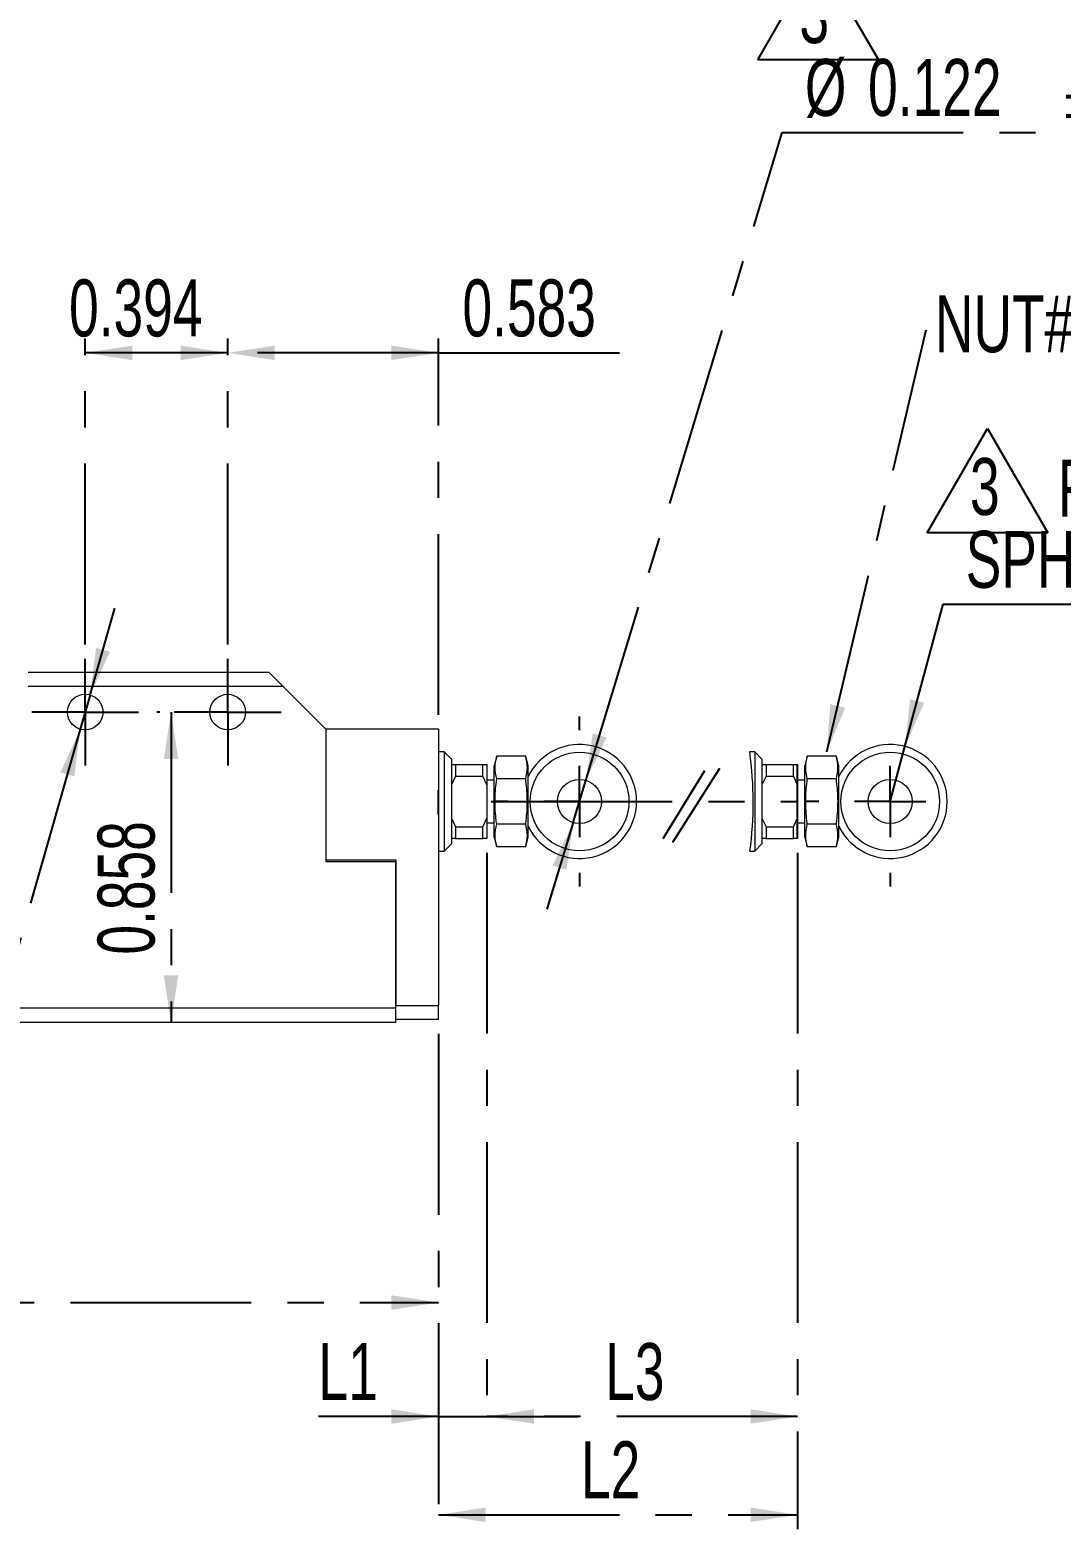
# Model space of a CAD drawing. Header units: inches. Extents: x 0.2 to 16.3, y 0.2 to 11.5.
# Drawn here: x 6.336 to 9.185, y 5.019 to 9.164 of the extents above; entities that cross this region are included whole.
import ezdxf

# ---------------------------------------------------------------- set-up
doc = ezdxf.new("R2010")
doc.units = ezdxf.units.IN
doc.header["$MEASUREMENT"] = 0
doc.linetypes.add('CENTERX2', pattern=[0.8, 0.5, -0.1, 0.1, -0.1])
doc.layers.add('CENTER_LINE', color=7, linetype='CENTERX2')
doc.layers.add('DIMENSION', color=7, linetype='Continuous')
doc.styles.add('SLDTEXTSTYLE0', font='TXT', dxfattribs={"width": 0.7})
doc.dimstyles.new('SLDDIMSTYLE0', dxfattribs={"dimtxt": 0.15748, "dimasz": 0.13, "dimexe": 0, "dimexo": 0.0625, "dimgap": 0.03937, "dimtad": 1, "dimdec": 3, "dimrnd": 1e-09, "dimzin": 12, "dimdsep": 46, "dimtxsty": 'SLDTEXTSTYLE0', "dimsah": 1, "dimcen": 0.09, "dimadec": 0, "dimazin": 3, "dimtfac": 1, "dimtdec": 3, "dimtofl": 0, "dimtmove": 0, "dimatfit": 3, "dimfxl": 1, "dimfrac": 2, "dimtolj": 1, "dimtzin": 12, "dimarcsym": 0})
doc.dimstyles.new('SLDDIMSTYLE11', dxfattribs={"dimtxt": 0.15748, "dimasz": 0.13, "dimexe": 0, "dimexo": 0.0625, "dimgap": 0.03937, "dimtad": 0, "dimtih": 1, "dimtoh": 1, "dimdec": 3, "dimrnd": 1e-09, "dimzin": 12, "dimdsep": 46, "dimtxsty": 'SLDTEXTSTYLE0', "dimsah": 1, "dimcen": 0, "dimadec": 0, "dimazin": 3, "dimtfac": 1, "dimtdec": 3, "dimtofl": 0, "dimtmove": 0, "dimatfit": 3, "dimfxl": 1, "dimfrac": 2, "dimtolj": 1, "dimtzin": 12, "dimarcsym": 0})
doc.dimstyles.new('SLDDIMSTYLE2', dxfattribs={"dimtxt": 0.15748, "dimasz": 0.13, "dimexe": 0, "dimexo": 0.0625, "dimgap": 0.03937, "dimtad": 1, "dimdec": 3, "dimrnd": 1e-09, "dimdsep": 46, "dimtxsty": 'SLDTEXTSTYLE0', "dimsah": 1, "dimcen": 0.09, "dimadec": 0, "dimazin": 2, "dimtfac": 1, "dimtdec": 3, "dimtofl": 0, "dimtmove": 0, "dimatfit": 3, "dimfxl": 1, "dimfrac": 2, "dimtolj": 1, "dimtzin": 12, "dimarcsym": 0})
doc.dimstyles.new('SLDDIMSTYLE5', dxfattribs={"dimtxt": 0.15748, "dimasz": 0.13, "dimexe": 0, "dimexo": 0.0625, "dimgap": 0.03937, "dimtad": 1, "dimdec": 3, "dimrnd": 1e-09, "dimzin": 12, "dimdsep": 46, "dimtxsty": 'SLDTEXTSTYLE0', "dimsah": 1, "dimcen": 0.09, "dimadec": 0, "dimazin": 3, "dimtfac": 1, "dimtdec": 3, "dimtmove": 0, "dimatfit": 0, "dimfxl": 1, "dimfrac": 2, "dimtolj": 1, "dimtzin": 12, "dimarcsym": 0})
doc.dimstyles.new('SLDDIMSTYLE6', dxfattribs={"dimtxt": 0.15748, "dimasz": 0.13, "dimexe": 0, "dimexo": 0.0625, "dimgap": 0.03937, "dimtad": 0, "dimtih": 1, "dimtoh": 1, "dimdec": 3, "dimrnd": 1e-09, "dimzin": 12, "dimdsep": 46, "dimtxsty": 'SLDTEXTSTYLE0', "dimsah": 1, "dimcen": 0, "dimadec": 0, "dimazin": 3, "dimtfac": 1, "dimtdec": 3, "dimtmove": 0, "dimatfit": 3, "dimfxl": 1, "dimfrac": 2, "dimtolj": 1, "dimtzin": 12, "dimarcsym": 0})
doc.dimstyles.new('SLDDIMSTYLE7', dxfattribs={"dimtxt": 0.15748, "dimasz": 0.13, "dimexe": 0, "dimexo": 0.0625, "dimgap": 0.03937, "dimtad": 0, "dimtih": 1, "dimtoh": 1, "dimdec": 3, "dimrnd": 1e-09, "dimdsep": 46, "dimtxsty": 'SLDTEXTSTYLE0', "dimsah": 1, "dimcen": 0, "dimadec": 0, "dimazin": 2, "dimtol": 1, "dimtp": 0.004, "dimtm": 0.004, "dimtfac": 1, "dimtdec": 3, "dimtmove": 0, "dimatfit": 3, "dimfxl": 1, "dimfrac": 2, "dimtolj": 1, "dimarcsym": 0})
doc.dimstyles.new('SLDDIMSTYLE8', dxfattribs={"dimtxt": 0.18, "dimasz": 0.13, "dimexe": 0, "dimexo": 0.0625, "dimgap": 0, "dimtad": 0, "dimtih": 1, "dimtoh": 1, "dimdec": 0, "dimrnd": 1e-09, "dimzin": 0, "dimdsep": 46, "dimtxsty": 'Standard', "dimsah": 1, "dimcen": 0.09, "dimadec": 0, "dimazin": 0, "dimtfac": 0.13, "dimtdec": 0, "dimtofl": 0, "dimtmove": 0, "dimatfit": 3, "dimfxl": 1, "dimfrac": 2, "dimtolj": 1, "dimtzin": 0, "dimarcsym": 0})

# ---------------------------------------------------------------- blocks, each defined once
blk = doc.blocks.new('SW_NOTE_0_1')
at = {"layer": 'CENTER_LINE', "color": 0}
for p, q in [((-0.1185, -0.0039), (0.0482, 0.2848)), ((0.0482, 0.2848), (0.2149, -0.0039)), ((0.2149, -0.0039), (-0.1185, -0.0039))]:
    blk.add_line(p, q, dxfattribs=at)
at = {"layer": 'CENTER_LINE', "color": 0, "insert": (0, 0.203), "char_height": 0.1575, "attachment_point": 1, "style": 'SLDTEXTSTYLE0'}
blk.add_mtext('3', dxfattribs=at)
blk = doc.blocks.new('_D')
at = {"layer": 'CENTER_LINE'}
for p, q in [((8.4576, 6.8888), (8.4576, 5.0191)), ((7.4653, 6.388), (7.4653, 5.0191)), ((7.4653, 5.0584), (8.4576, 5.0584))]:
    blk.add_line(p, q, dxfattribs=at)
for points in [[(7.4653, 5.0584), (7.5953, 5.0384), (7.5953, 5.0784)], [(8.4576, 5.0584), (8.3276, 5.0784), (8.3276, 5.0384)]]:
    blk.add_solid(points, dxfattribs=at)
at = {"layer": 'CENTER_LINE', "insert": (7.8589, 5.2614), "char_height": 0.15748, "attachment_point": 1, "style": 'SLDTEXTSTYLE0'}
blk.add_mtext('L2', dxfattribs=at)
blk = doc.blocks.new('_D_1')
at = {"layer": 'CENTER_LINE'}
for p, q in [((7.5992, 6.8888), (7.5992, 5.2908)), ((8.4576, 6.8888), (8.4576, 5.2908)), ((8.4576, 5.3302), (7.5992, 5.3302))]:
    blk.add_line(p, q, dxfattribs=at)
for points in [[(7.5992, 5.3302), (7.7292, 5.3102), (7.7292, 5.3502)], [(8.4576, 5.3302), (8.3276, 5.3502), (8.3276, 5.3102)]]:
    blk.add_solid(points, dxfattribs=at)
at = {"layer": 'CENTER_LINE', "insert": (7.9258, 5.5332), "char_height": 0.15748, "attachment_point": 1, "style": 'SLDTEXTSTYLE0'}
blk.add_mtext('L3', dxfattribs=at)
blk = doc.blocks.new('_D_9')
at = {"layer": 'CENTER_LINE'}
for p, q in [((6.8827, 7.4648), (6.8827, 8.3104)), ((7.4653, 7.2699), (7.4653, 8.3104)), ((7.4653, 8.271), (6.8827, 8.271)), ((7.4653, 8.271), (8.0144, 8.271))]:
    blk.add_line(p, q, dxfattribs=at)
for points in [[(6.8827, 8.271), (7.0127, 8.251), (7.0127, 8.291)], [(7.4653, 8.271), (7.3353, 8.291), (7.3353, 8.251)]]:
    blk.add_solid(points, dxfattribs=at)
at = {"layer": 'CENTER_LINE', "insert": (7.5314, 8.474), "char_height": 0.15748, "attachment_point": 1, "style": 'SLDTEXTSTYLE0'}
blk.add_mtext('0.583', dxfattribs=at)
blk = doc.blocks.new('_D_10')
at = {"layer": 'CENTER_LINE'}
for p, q in [((6.489, 7.4648), (6.489, 8.3104)), ((6.8827, 7.4648), (6.8827, 8.3104)), ((6.8827, 8.271), (6.489, 8.271))]:
    blk.add_line(p, q, dxfattribs=at)
for points in [[(6.489, 8.271), (6.619, 8.251), (6.619, 8.291)], [(6.8827, 8.271), (6.7527, 8.291), (6.7527, 8.251)]]:
    blk.add_solid(points, dxfattribs=at)
at = {"layer": 'CENTER_LINE', "insert": (6.4443, 8.474), "char_height": 0.15748, "attachment_point": 1, "style": 'SLDTEXTSTYLE0'}
blk.add_mtext('0.394', dxfattribs=at)
blk = doc.blocks.new('_D_11')
at = {"layer": 'CENTER_LINE'}
for p, q in [((6.6956, 7.2778), (6.6868, 7.2778)), ((6.7262, 7.2778), (6.7262, 6.4195))]:
    blk.add_line(p, q, dxfattribs=at)
for points in [[(6.7262, 7.2778), (6.7062, 7.1478), (6.7462, 7.1478)], [(6.7262, 6.4195), (6.7462, 6.5495), (6.7062, 6.5495)]]:
    blk.add_solid(points, dxfattribs=at)
at = {"layer": 'CENTER_LINE', "insert": (6.5232, 6.6072), "char_height": 0.15748, "attachment_point": 1, "rotation": 90, "style": 'SLDTEXTSTYLE0'}
blk.add_mtext('0.858', dxfattribs=at)
blk = doc.blocks.new('_D_13')
at = {"layer": 'CENTER_LINE'}
for p, q in [((4.048, 6.8291), (4.048, 5.6059)), ((7.4653, 6.388), (7.4653, 5.6059)), ((4.048, 5.6453), (7.4653, 5.6453))]:
    blk.add_line(p, q, dxfattribs=at)
for points in [[(4.048, 5.6453), (4.178, 5.6253), (4.178, 5.6653)], [(7.4653, 5.6453), (7.3353, 5.6653), (7.3353, 5.6253)]]:
    blk.add_solid(points, dxfattribs=at)
at = {"layer": 'CENTER_LINE', "insert": (5.5152, 5.8483), "char_height": 0.15748, "attachment_point": 1, "style": 'SLDTEXTSTYLE0'}
blk.add_mtext('3.417', dxfattribs=at)
blk = doc.blocks.new('_D_14')
at = {"layer": 'CENTER_LINE'}
for p, q in [((7.5992, 6.8888), (7.5992, 5.2908)), ((7.4653, 6.388), (7.4653, 5.2908)), ((7.4653, 5.3302), (7.1335, 5.3302)), ((7.4653, 5.3302), (7.5992, 5.3302)), ((7.5992, 5.3302), (7.8492, 5.3302))]:
    blk.add_line(p, q, dxfattribs=at)
for points in [[(7.4653, 5.3302), (7.3353, 5.3502), (7.3353, 5.3102)], [(7.5992, 5.3302), (7.7292, 5.3102), (7.7292, 5.3502)]]:
    blk.add_solid(points, dxfattribs=at)
at = {"layer": 'CENTER_LINE', "insert": (7.1335, 5.5332), "char_height": 0.15748, "attachment_point": 1, "style": 'SLDTEXTSTYLE0'}
blk.add_mtext('L1', dxfattribs=at)
blk = doc.blocks.new('_D_15')
at = {"layer": 'CENTER_LINE'}
for p, q in [((6.5025, 7.3251), (6.5711, 7.5655)), ((6.5025, 7.3251), (6.4754, 7.2305)), ((6.4754, 7.2305), (6.1028, 5.9255)), ((6.1028, 5.9255), (4.5623, 5.9255))]:
    blk.add_line(p, q, dxfattribs=at)
for points in [[(6.5025, 7.3251), (6.5574, 7.4446), (6.5189, 7.4556)], [(6.4754, 7.2305), (6.4205, 7.111), (6.459, 7.1)]]:
    blk.add_solid(points, dxfattribs=at)
at = {"layer": 'CENTER_LINE', "char_height": 0.15748, "attachment_point": 1, "style": 'SLDTEXTSTYLE0'}
for s, insert in [('2- TAP#5  HOLE', (4.5623, 6.312)), ('DEPTH 0.335', (4.727, 6.1285))]:
    blk.add_mtext(s, dxfattribs=dict(at, insert=insert))
blk = doc.blocks.new('_D_17')
at = {"layer": 'CENTER_LINE'}
for p, q in [((7.8728, 7.089), (8.4153, 8.8806)), ((8.4153, 8.8806), (10.1919, 8.8806)), ((7.8374, 6.9722), (7.8728, 7.089)), ((7.8374, 6.9722), (7.765, 6.7329))]:
    blk.add_line(p, q, dxfattribs=at)
for points in [[(7.8728, 7.089), (7.9296, 7.2076), (7.8913, 7.2192)], [(7.8374, 6.9722), (7.7806, 6.8535), (7.8189, 6.8419)]]:
    blk.add_solid(points, dxfattribs=at)
at = {"layer": 'CENTER_LINE', "attachment_point": 1, "style": 'SLDTEXTSTYLE0'}
for s, insert, char_height in [('%%c', (8.4778, 9.0836), 0.15748), ('0.122', (8.6522, 9.0836), 0.15748), ('HOLE', (9.7002, 9.0836), 0.15748), ('±0.004', (9.1961, 9.0305), 0.11024)]:
    blk.add_mtext(s, dxfattribs=dict(at, insert=insert, char_height=char_height))
blk = doc.blocks.new('SW_CENTERMARKSYMBOL_1')
at = {"layer": 'CENTER_LINE', "color": 0}
for p, q in [((0, 0.0984), (0, 0.1476)), ((0, 0), (0, 0.0984)), ((-0.0984, 0), (-0.1476, 0)), ((0, 0), (-0.0984, 0)), ((0, 0), (0, -0.0984)), ((0, 0), (0.0984, 0)), ((0.0984, 0), (0.1476, 0)), ((0, -0.0984), (0, -0.1476))]:
    blk.add_line(p, q, dxfattribs=at)
blk = doc.blocks.new('SW_CENTERMARKSYMBOL_2')
at = {"layer": 'CENTER_LINE', "color": 0}
for p, q in [((0, 0.0984), (0, 0.1476)), ((0, 0), (0, 0.0984)), ((-0.0984, 0), (-0.1476, 0)), ((0, 0), (-0.0984, 0)), ((0, 0), (0, -0.0984)), ((0, 0), (0.0984, 0)), ((0.0984, 0), (0.1476, 0)), ((0, -0.0984), (0, -0.1476))]:
    blk.add_line(p, q, dxfattribs=at)
blk = doc.blocks.new('SW_CENTERMARKSYMBOL_3')
at = {"layer": 'CENTER_LINE', "color": 0}
for p, q in [((0, 0.1969), (0, 0.2348)), ((0, 0), (0, 0.0984)), ((-0.1969, 0), (-0.2348, 0)), ((0, 0), (-0.0984, 0)), ((0, 0), (0, -0.0984)), ((0, 0), (0.0984, 0)), ((0.1969, 0), (0.2348, 0)), ((0, -0.1969), (0, -0.2348))]:
    blk.add_line(p, q, dxfattribs=at)
blk = doc.blocks.new('SW_NOTE_0_8')
at = {"layer": 'CENTER_LINE', "color": 0}
for p, q in [((-0.1152, -0.0007), (0.0514, 0.288)), ((0.0514, 0.288), (0.2181, -0.0007)), ((0.2181, -0.0007), (-0.1152, -0.0007))]:
    blk.add_line(p, q, dxfattribs=at)
at = {"layer": 'CENTER_LINE', "color": 0, "insert": (0, 0.203), "char_height": 0.1575, "attachment_point": 1, "style": 'SLDTEXTSTYLE0'}
blk.add_mtext('3', dxfattribs=at)
blk = doc.blocks.new('_D_32')
at = {"layer": 'CENTER_LINE'}
for p, q in [((8.7543, 7.1827), (8.8597, 7.5759)), ((8.8597, 7.5759), (11.022, 7.5759)), ((8.7135, 7.0306), (8.7543, 7.1827))]:
    blk.add_line(p, q, dxfattribs=at)
blk.add_solid([(8.7543, 7.1827), (8.8073, 7.3031), (8.7686, 7.3134)], dxfattribs=at)
at = {"layer": 'CENTER_LINE', "char_height": 0.15748, "attachment_point": 1, "style": 'SLDTEXTSTYLE0'}
for s, insert in [('ROD END TIP SUS', (9.1771, 7.9757)), ('SPHERE R0.157', (8.9222, 7.7789)), ('%%p', (10.3679, 7.7789)), ('0.004', (10.5371, 7.7789))]:
    blk.add_mtext(s, dxfattribs=dict(at, insert=insert))
blk = doc.blocks.new('SW_NOTE_0_11')
at = {"layer": 'CENTER_LINE', "color": 0, "insert": (0.0238, 0.0956), "char_height": 0.15748, "attachment_point": 1, "style": 'SLDTEXTSTYLE0'}
blk.add_mtext('NUT#5', dxfattribs=at)
blk = doc.blocks.new('SW_CENTERMARKSYMBOL_10')
at = {"layer": 'CENTER_LINE', "color": 0}
for p, q in [((0, 0), (0, 0.0984)), ((-0.1969, 0), (-0.2348, 0)), ((0, 0), (-0.0984, 0)), ((0, 0), (0, -0.0984)), ((0, 0), (0.0984, 0)), ((0, -0.1969), (0, -0.2348))]:
    blk.add_line(p, q, dxfattribs=at)

msp = doc.modelspace()

# ---------------------------------------------------------------- linework, layer by layer
at = {"color": 7, "linetype": 'Continuous', "lineweight": 18}
for p, q in [((6.3315, 7.388), (6.9968, 7.388)), ((6.9968, 7.388), (7.0362, 7.3487)), ((7.0362, 7.3487), (6.3315, 7.3487)), ((7.1543, 7.2306), (7.0362, 7.3487)), ((7.1543, 7.2306), (7.1543, 6.8695)), ((7.4653, 7.2306), (7.1543, 7.2306)), ((7.1543, 7.2306), (7.1543, 6.8644)), ((7.4653, 7.2306), (7.4653, 6.4668)), ((7.4811, 7.1676), (7.4653, 7.1676)), ((7.5008, 7.1479), (7.4811, 7.1676)), ((7.4811, 7.1676), (7.4811, 6.8938)), ((7.5008, 7.1479), (7.5008, 6.9135)), ((7.5008, 7.1329), (7.5126, 7.1329)), ((7.5126, 7.1329), (7.5126, 7.1006)), ((7.5126, 7.1329), (7.5874, 7.1329)), ((7.5874, 7.1006), (7.5874, 7.1329)), ((7.5874, 7.1329), (7.5992, 7.1329)), ((7.5992, 7.1329), (7.5992, 7.0765)), ((7.626, 7.1556), (7.6189, 7.129)), ((7.6189, 7.0306), (7.6189, 7.129)), ((7.7062, 7.1556), (7.626, 7.1556)), ((7.7134, 7.129), (7.7062, 7.1556)), ((7.7134, 7.0306), (7.7134, 7.129)), ((8.3395, 7.1676), (8.3251, 7.1676)), ((8.3592, 7.1479), (8.3395, 7.1676)), ((8.3395, 7.1676), (8.3395, 6.8938)), ((8.3592, 7.1479), (8.3592, 6.9135)), ((8.3592, 7.1329), (8.371, 7.1329)), ((8.371, 7.1329), (8.371, 7.1006)), ((8.371, 7.1329), (8.4458, 7.1329)), ((8.4458, 7.1006), (8.4458, 7.1329)), ((8.4458, 7.1329), (8.4576, 7.1329)), ((8.4576, 7.1329), (8.4576, 7.0765)), ((8.4844, 7.1556), (8.4773, 7.129)), ((8.4773, 7.0306), (8.4773, 7.129)), ((8.5647, 7.1556), (8.4844, 7.1556)), ((8.5718, 7.129), (8.5647, 7.1556)), ((8.5718, 7.0306), (8.5718, 7.129)), ((7.5126, 7.1006), (7.5008, 7.0765)), ((7.5126, 7.1006), (7.5874, 7.1006)), ((7.5992, 7.0765), (7.5874, 7.1006)), ((7.6189, 7.0896), (7.5992, 7.0896)), ((7.7062, 7.0931), (7.626, 7.0931)), ((8.371, 7.1006), (8.3592, 7.0765)), ((8.371, 7.1006), (8.4458, 7.1006)), ((8.4576, 7.0765), (8.4458, 7.1006)), ((8.4773, 7.0896), (8.4576, 7.0896)), ((8.5647, 7.0931), (8.4844, 7.0931)), ((7.5992, 7.0765), (7.5992, 6.9846)), ((8.4576, 7.0765), (8.4576, 6.9846)), ((7.6189, 6.9321), (7.6189, 7.0306)), ((7.7134, 6.9321), (7.7134, 7.0306)), ((8.4773, 6.9321), (8.4773, 7.0306)), ((8.5718, 6.9321), (8.5718, 7.0306)), ((7.5008, 6.9846), (7.5126, 6.9605)), ((7.5874, 6.9605), (7.5992, 6.9846)), ((7.5992, 6.9846), (7.5992, 6.9282)), ((7.5992, 6.9715), (7.6189, 6.9715)), ((7.7062, 6.9681), (7.626, 6.9681)), ((8.3592, 6.9846), (8.371, 6.9605)), ((8.4458, 6.9605), (8.4576, 6.9846)), ((8.4576, 6.9846), (8.4576, 6.9282)), ((8.4576, 6.9715), (8.4773, 6.9715)), ((8.5647, 6.9681), (8.4844, 6.9681)), ((7.5126, 6.9282), (7.5008, 6.9282)), ((7.5126, 6.9605), (7.5874, 6.9605)), ((7.5126, 6.9605), (7.5126, 6.9282)), ((7.5126, 6.9282), (7.5874, 6.9282)), ((7.5874, 6.9282), (7.5874, 6.9605)), ((7.5992, 6.9282), (7.5874, 6.9282)), ((7.6189, 6.9321), (7.626, 6.9055)), ((7.7062, 6.9055), (7.7134, 6.9321)), ((8.371, 6.9282), (8.3592, 6.9282)), ((8.371, 6.9605), (8.4458, 6.9605)), ((8.371, 6.9605), (8.371, 6.9282)), ((8.371, 6.9282), (8.4458, 6.9282)), ((8.4458, 6.9282), (8.4458, 6.9605)), ((8.4576, 6.9282), (8.4458, 6.9282)), ((8.4773, 6.9321), (8.4844, 6.9055)), ((8.5647, 6.9055), (8.5718, 6.9321)), ((7.4653, 6.8936), (7.4811, 6.8936)), ((7.4811, 6.8936), (7.5008, 6.9132)), ((7.4811, 6.8938), (7.4811, 6.8936)), ((7.5008, 6.9135), (7.5008, 6.9132)), ((7.7062, 6.9055), (7.626, 6.9055)), ((8.3256, 6.8936), (8.3395, 6.8936)), ((8.3395, 6.8936), (8.3592, 6.9132)), ((8.3395, 6.8938), (8.3395, 6.8936)), ((8.3592, 6.9135), (8.3592, 6.9132)), ((8.5647, 6.9055), (8.4844, 6.9055)), ((7.1543, 6.8695), (7.3472, 6.8695)), ((7.1543, 6.8644), (7.3472, 6.8644)), ((7.3472, 6.8695), (7.3472, 6.4668)), ((7.3472, 6.4589), (7.3472, 6.8644)), ((7.3472, 6.4668), (7.4653, 6.4668)), ((7.4653, 6.4274), (7.4653, 6.4668)), ((7.3472, 6.4589), (4.6307, 6.4589)), ((7.3472, 6.4195), (7.3472, 6.4589)), ((7.4653, 6.4274), (7.3472, 6.4274)), ((7.3472, 6.4195), (4.6307, 6.4195))]:
    msp.add_line(p, q, dxfattribs=at)
for centre, radius in [((6.489, 7.2778), 0.0492), ((6.8827, 7.2778), 0.0492), ((7.8551, 7.0306), 0.1364), ((8.7135, 7.0306), 0.1364), ((7.8551, 7.0306), 0.061), ((8.7135, 7.0306), 0.061)]:
    msp.add_circle(centre, radius, dxfattribs=at)
for centre, radius, start, end in [((7.8551, 7.0306), 0.1575, 205.8419, 154.1581), ((8.7135, 7.0306), 0.1575, 205.8419, 154.1581), ((7.3522, 7.0286), 0.9828, 352.1018, 8.1286)]:
    msp.add_arc(centre, radius, start, end, dxfattribs=at)
for points, knots in [([(7.626, 7.0931), (7.6238, 7.1034), (7.6193, 7.1242), (7.6237, 7.1451), (7.626, 7.1556)], [0, 0, 0, 0, 0.495216, 1, 1, 1, 1]), ([(7.7062, 7.0931), (7.7085, 7.1034), (7.713, 7.1242), (7.7085, 7.1451), (7.7062, 7.1556)], [0, 0, 0, 0, 0.495216, 1, 1, 1, 1]), ([(8.4844, 7.0931), (8.4822, 7.1034), (8.4777, 7.1242), (8.4822, 7.1451), (8.4844, 7.1556)], [0, 0, 0, 0, 0.495288, 1, 1, 1, 1]), ([(8.5647, 7.0931), (8.5669, 7.1034), (8.5714, 7.1242), (8.5669, 7.1451), (8.5647, 7.1556)], [0, 0, 0, 0, 0.4952882, 1, 1, 1, 1]), ([(7.626, 6.9681), (7.6253, 6.9733), (7.6224, 6.9965), (7.6201, 7.0385), (7.624, 7.0748), (7.626, 7.0931)], [0, 0, 0, 0, 0.126972, 0.560077, 1, 1, 1, 1]), ([(7.7062, 6.9681), (7.7069, 6.9733), (7.7098, 6.9965), (7.7121, 7.0385), (7.7082, 7.0748), (7.7062, 7.0931)], [0, 0, 0, 0, 0.126972, 0.560077, 1, 1, 1, 1]), ([(8.4844, 6.9681), (8.4838, 6.9733), (8.4809, 6.9965), (8.4786, 7.0385), (8.4825, 7.0748), (8.4844, 7.0931)], [0, 0, 0, 0, 0.126971, 0.560077, 1, 1, 1, 1]), ([(8.5647, 6.9681), (8.5653, 6.9733), (8.5683, 6.9965), (8.5706, 7.0385), (8.5667, 7.0748), (8.5647, 7.0931)], [0, 0, 0, 0, 0.126972, 0.560077, 1, 1, 1, 1]), ([(7.626, 6.9055), (7.6238, 6.9159), (7.6193, 6.9367), (7.6237, 6.9575), (7.626, 6.9681)], [0, 0, 0, 0, 0.4952157, 1, 1, 1, 1]), ([(7.7062, 6.9055), (7.7085, 6.9159), (7.713, 6.9367), (7.7085, 6.9575), (7.7062, 6.9681)], [0, 0, 0, 0, 0.495216, 1, 1, 1, 1]), ([(8.4844, 6.9055), (8.4822, 6.9159), (8.4777, 6.9367), (8.4822, 6.9575), (8.4844, 6.9681)], [0, 0, 0, 0, 0.495288, 1, 1, 1, 1]), ([(8.5647, 6.9055), (8.5669, 6.9159), (8.5714, 6.9367), (8.5669, 6.9575), (8.5647, 6.9681)], [0, 0, 0, 0, 0.495288, 1, 1, 1, 1])]:
    msp.add_open_spline(points, degree=3, knots=knots, dxfattribs=at)
at = {"layer": 'CENTER_LINE'}
for p, q in [((8.4576, 6.9282), (8.4576, 7.1329)), ((7.4653, 6.9943), (7.4653, 7.0618)), ((7.611, 7.0306), (8.4576, 7.0306))]:
    msp.add_line(p, q, dxfattribs=at)
at = {"layer": 'DIMENSION'}
for p, q in [((8.2, 7.1155), (8.0854, 6.9275)), ((8.242, 7.1219), (8.1123, 6.9172))]:
    msp.add_line(p, q, dxfattribs=at)

# ---------------------------------------------------------------- block references
at = {"layer": 'CENTER_LINE'}
for name, p in [('SW_NOTE_0_8', (8.4627, 9.0818)), ('SW_NOTE_0_11', (8.8133, 8.3346)), ('SW_NOTE_0_1', (8.934, 7.7772)), ('SW_CENTERMARKSYMBOL_1', (6.489, 7.2778)), ('SW_CENTERMARKSYMBOL_2', (6.8827, 7.2778)), ('SW_CENTERMARKSYMBOL_3', (7.8551, 7.0306)), ('SW_CENTERMARKSYMBOL_10', (8.7135, 7.0306))]:
    msp.add_blockref(name, p, dxfattribs=at)

# ---------------------------------------------------------------- dimensions: what is measured, and where the dimension line sits
dim = msp.add_diameter_dim_2p(p1=(7.8728, 7.089), p2=(7.8374, 6.9722), text='<> HOLE', dimstyle='SLDDIMSTYLE7', dxfattribs=at)
dim.commit()
dim.dimension.update_dxf_attribs({"geometry": '_D_17', "text_midpoint": (9.3349, 8.992), "dimtype": 163})
for base, p1, p2, dimstyle, picture, middle in [((6.489, 8.271), (6.8827, 7.4254), (6.489, 7.4254), 'SLDDIMSTYLE2', '_D_10', (6.6858, 8.271)), ((6.8827, 8.271), (7.4653, 7.2306), (6.8827, 7.4254), 'SLDDIMSTYLE2', '_D_9', (7.7729, 8.271)), ((7.5992, 5.3302), (7.4653, 6.4274), (7.5992, 6.9282), 'SLDDIMSTYLE5', '_D_14', (7.2361, 5.3302)), ((8.4576, 5.0584), (7.4653, 6.4274), (8.4576, 6.9282), 'SLDDIMSTYLE0', '_D', (7.9615, 5.0584)), ((7.5992, 5.3302), (8.4576, 6.9282), (7.5992, 6.9282), 'SLDDIMSTYLE0', '_D_1', (8.0284, 5.3302)), ((7.4653, 5.6453), (4.048, 6.8684), (7.4653, 6.4274), 'SLDDIMSTYLE0', '_D_13', (5.7567, 5.6453))]:
    dim = msp.add_linear_dim(base=base, p1=p1, p2=p2, dimstyle=dimstyle, dxfattribs=at)
    dim.commit()
    dim.dimension.update_dxf_attribs({"geometry": picture, "text_midpoint": middle, "dimtype": 160})
dim = msp.add_radius_dim(center=(8.7135, 7.0306), mpoint=(8.7543, 7.1827), text='ROD END TIP SUS\\PSPHERE R0.157 %%p 0.004', dimstyle='SLDDIMSTYLE11', dxfattribs=at)
dim.commit()
dim.dimension.update_dxf_attribs({"geometry": '_D_32', "text_midpoint": (9.9721, 7.766), "dimtype": 164})
dim = msp.add_diameter_dim_2p(p1=(6.4754, 7.2305), p2=(6.5025, 7.3251), text='2- TAP#5  HOLE\\PDEPTH 0.335', dimstyle='SLDDIMSTYLE6', override={"dimpost": '<>'}, dxfattribs=at)
dim.commit()
dim.dimension.update_dxf_attribs({"geometry": '_D_15', "text_midpoint": (5.3013, 6.109), "dimtype": 163})
dim = msp.add_linear_dim(base=(6.7262, 6.4195), p1=(6.735, 7.2778), p2=(7.3472, 6.4195), angle=90, dimstyle='SLDDIMSTYLE2', dxfattribs=at)
dim.commit()
dim.dimension.update_dxf_attribs({"geometry": '_D_11', "text_midpoint": (6.7262, 6.8487), "dimtype": 160})

# ---------------------------------------------------------------- leaders
msp.add_leader([(8.5385, 7.1683), (8.8133, 8.3346)], dimstyle='SLDDIMSTYLE8', dxfattribs=at)

doc.saveas('drawing.dxf')
